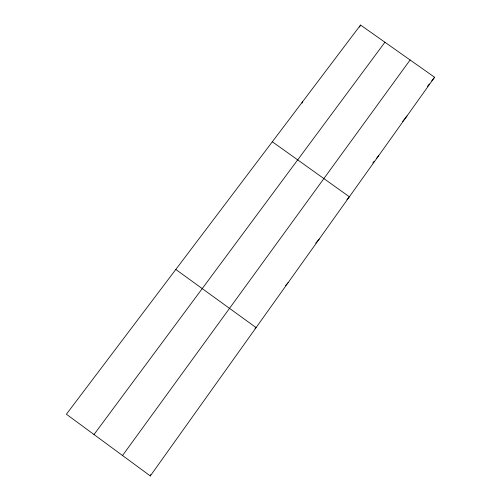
<?xml version="1.0" encoding="UTF-8"?>
<svg xmlns="http://www.w3.org/2000/svg" width="501" height="501" viewBox="0 0 501 501"><rect width="100%" height="100%" fill="white"/><g stroke="black" fill="none" stroke-linecap="round" stroke-linejoin="round"><path stroke-width="0.75" d="M150.306 475.95L434.605 77.248L360.551 25.05L66.395 414.221L150.306 475.95L150.726 474.591M301.997 103.131L302.604 101.716M359.524 27.148L360.551 25.05M122.532 455.522L410.106 59.982M94.006 434.53L384.925 42.234M427.441 86.347L429.351 83.924M431.737 80.886L434.605 77.248M402.629 121.442L407.019 115.931M372.788 162.957L374.247 161.159M376.677 158.159L378.618 155.761M346.905 199.755L349.366 196.78L272.325 141.77M315.749 243.117L319.225 239.058M285.57 285.495L288.144 282.645M255.009 328.675L256.086 327.598L175.807 269.469"/></g></svg>
